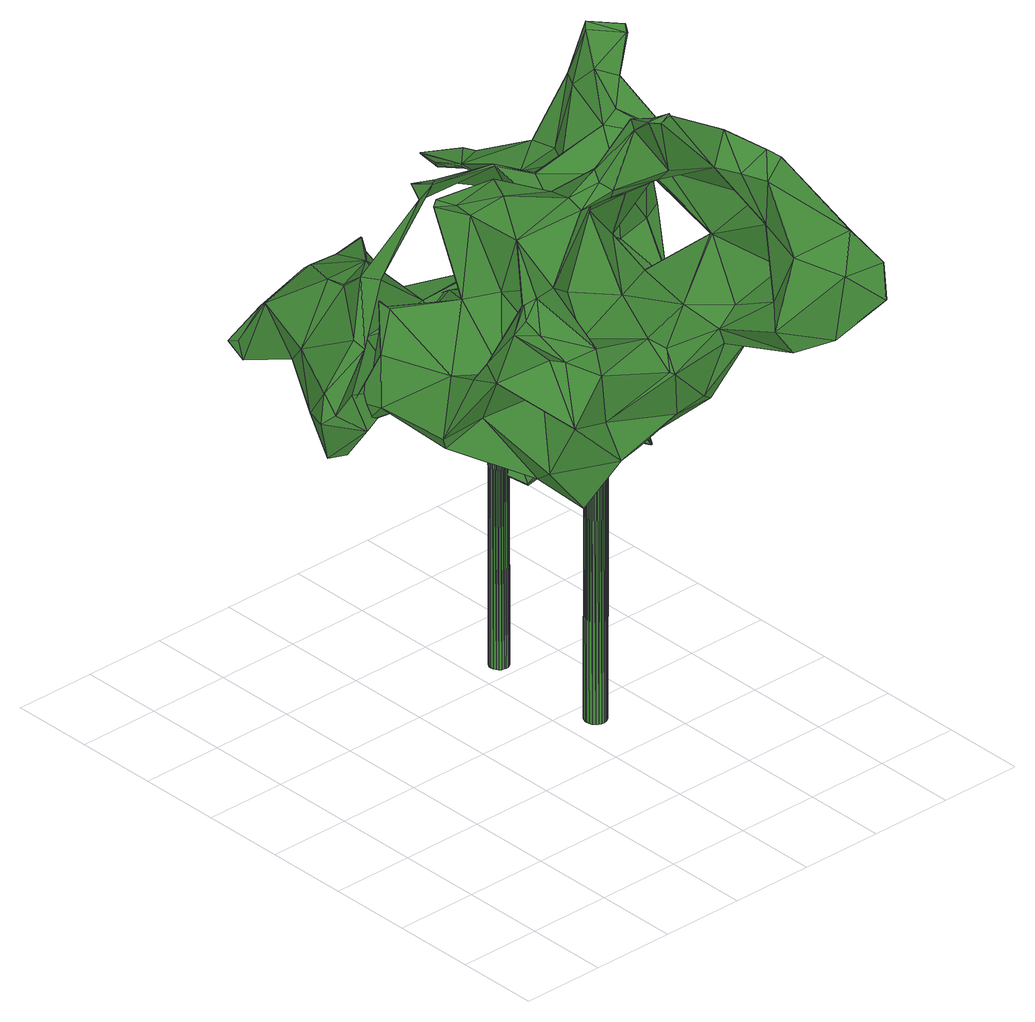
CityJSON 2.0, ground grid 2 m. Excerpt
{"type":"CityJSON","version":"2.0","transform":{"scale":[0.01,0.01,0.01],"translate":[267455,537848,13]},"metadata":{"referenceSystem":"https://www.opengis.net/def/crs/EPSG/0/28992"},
"CityObjects":{
"tree1":{"type":"SolitaryVegetationObject","attributes":{"gtid":216,"crown_width_m":8.21,"crown_median_z":23.28,"crown_r50_m":0.373,"crown_porosity":0.905,"trunk_H_m":10.27,"trunk_DBH_m":0.518,"trunk_radius_m":0.259,"trunk_base_height_m":13.01,"original_gtid":"216"},"geometry":[{"type":"Solid","lod":"3","boundaries":[[[[0,1,2]],[[3,4,5]],[[6,7,8]],[[9,10,11]],[[9,11,12]],[[13,14,15]],[[16,17,18]],[[16,18,19]],[[12,20,21]],[[21,20,22]],[[23,24,25]],[[26,27,28]],[[12,29,9]],[[30,31,32]],[[33,34,35]],[[36,37,38]],[[39,40,41]],[[42,43,44]],[[45,42,44]],[[46,29,12]],[[47,48,49]],[[50,51,52]],[[19,53,16]],[[10,54,55]],[[29,56,9]],[[57,58,59]],[[60,31,61]],[[62,63,14]],[[64,65,41]],[[66,67,28]],[[64,41,68]],[[69,70,71]],[[72,73,74]],[[75,65,64]],[[19,76,77]],[[78,79,80]],[[48,47,81]],[[16,82,17]],[[83,84,85]],[[83,85,86]],[[31,86,61]],[[32,31,60]],[[87,88,89]],[[6,90,91]],[[92,93,94]],[[95,27,88]],[[96,97,98]],[[96,98,99]],[[16,100,101]],[[102,34,33]],[[69,8,70]],[[6,8,69]],[[103,104,52]],[[44,105,106]],[[35,7,107]],[[39,108,40]],[[109,110,111]],[[96,0,112]],[[0,2,112]],[[103,52,113]],[[35,114,7]],[[86,30,115]],[[116,72,117]],[[74,117,72]],[[118,110,12]],[[80,79,119]],[[95,120,28]],[[95,28,27]],[[41,65,56]],[[12,121,20]],[[110,121,12]],[[122,104,123]],[[124,125,126]],[[1,125,124]],[[41,40,68]],[[32,60,127]],[[59,58,128]],[[110,109,121]],[[129,64,68]],[[130,131,129]],[[132,133,134]],[[135,136,137]],[[138,51,50]],[[131,138,50]],[[139,100,140]],[[129,141,64]],[[75,64,141]],[[142,143,144]],[[131,141,129]],[[145,146,138]],[[118,111,110]],[[135,18,136]],[[18,135,19]],[[145,138,130]],[[130,138,131]],[[109,146,145]],[[138,146,51]],[[147,137,148]],[[109,149,146]],[[109,111,149]],[[130,21,145]],[[48,81,150]],[[151,132,33]],[[48,150,84]],[[152,153,154]],[[81,47,155]],[[156,69,71]],[[155,47,157]],[[158,159,57]],[[49,159,160]],[[47,49,160]],[[5,161,128]],[[59,158,57]],[[30,32,78]],[[162,163,23]],[[4,164,165]],[[79,78,127]],[[127,78,32]],[[166,167,23]],[[168,169,170]],[[73,171,74]],[[75,23,163]],[[75,141,23]],[[172,87,173]],[[174,175,176]],[[96,43,42]],[[56,177,9]],[[91,178,6]],[[26,88,27]],[[88,36,89]],[[151,133,132]],[[179,83,62]],[[180,181,182]],[[80,182,181]],[[126,5,124]],[[128,124,5]],[[70,8,183]],[[14,63,15]],[[69,66,90]],[[95,88,87]],[[10,55,118]],[[183,8,34]],[[127,184,81]],[[150,81,184]],[[166,23,25]],[[51,149,52]],[[51,146,149]],[[114,8,7]],[[98,185,99]],[[99,0,96]],[[168,107,178]],[[26,186,88]],[[96,112,43]],[[142,116,187]],[[126,132,134]],[[107,7,6]],[[107,6,178]],[[162,188,42]],[[12,21,46]],[[126,153,5]],[[3,5,153]],[[115,189,83]],[[113,142,144]],[[44,43,112]],[[183,34,125]],[[184,85,150]],[[30,86,31]],[[61,86,60]],[[18,17,190]],[[191,106,176]],[[42,188,96]],[[79,127,152]],[[148,192,193]],[[1,0,185]],[[98,193,192]],[[165,157,160]],[[47,160,157]],[[0,99,185]],[[166,25,123]],[[28,67,26]],[[78,80,30]],[[168,178,66]],[[134,153,126]],[[38,89,36]],[[145,22,20]],[[10,9,177]],[[10,177,54]],[[59,194,158]],[[194,59,195]],[[168,170,151]],[[45,196,42]],[[84,159,48]],[[197,55,198]],[[13,197,198]],[[58,57,199]],[[159,199,57]],[[49,48,159]],[[160,159,200]],[[129,201,130]],[[103,113,144]],[[33,132,126]],[[33,35,107]],[[4,165,161]],[[4,161,5]],[[148,71,70]],[[196,163,162]],[[112,105,44]],[[2,105,112]],[[170,169,182]],[[89,38,202]],[[174,199,62]],[[69,90,6]],[[75,177,56]],[[65,75,56]],[[72,116,142]],[[75,163,177]],[[196,177,163]],[[157,164,155]],[[164,157,165]],[[200,159,158]],[[114,35,34]],[[114,34,8]],[[203,188,204]],[[155,164,4]],[[190,186,18]],[[162,23,167]],[[44,106,191]],[[195,200,194]],[[158,194,200]],[[205,3,153]],[[152,205,153]],[[183,192,70]],[[185,192,183]],[[143,190,17]],[[142,187,143]],[[190,143,187]],[[206,66,173]],[[117,207,116]],[[95,87,172]],[[77,76,147]],[[208,139,197]],[[92,187,209]],[[149,207,117]],[[149,111,207]],[[45,177,196]],[[172,120,95]],[[63,189,210]],[[191,45,44]],[[107,168,33]],[[66,178,90]],[[191,54,177]],[[46,211,29]],[[135,137,147]],[[66,172,173]],[[66,28,120]],[[120,172,66]],[[103,212,123]],[[196,162,42]],[[129,68,201]],[[38,37,13]],[[66,69,156]],[[66,156,213]],[[150,85,84]],[[45,191,177]],[[102,33,126]],[[118,55,197]],[[168,66,169]],[[182,80,170]],[[206,173,202]],[[56,211,41]],[[155,4,214]],[[109,145,20]],[[155,214,81]],[[81,214,127]],[[127,214,205]],[[214,4,205]],[[3,205,4]],[[109,20,121]],[[143,17,144]],[[202,38,206]],[[15,180,206]],[[15,206,38]],[[186,36,88]],[[70,192,148]],[[72,215,73]],[[186,190,36]],[[73,113,52]],[[156,71,137]],[[195,160,200]],[[84,179,159]],[[179,62,199]],[[159,179,199]],[[160,195,161]],[[195,128,161]],[[128,195,59]],[[165,160,161]],[[38,13,15]],[[2,216,105]],[[124,105,216]],[[149,171,52]],[[118,212,111]],[[167,140,204]],[[162,167,204]],[[128,105,124]],[[131,24,141]],[[141,24,23]],[[185,98,192]],[[108,39,211]],[[166,123,212]],[[62,14,174]],[[198,55,14]],[[14,55,174]],[[151,33,168]],[[174,55,54]],[[102,125,34]],[[126,125,102]],[[183,125,185]],[[185,125,1]],[[140,203,204]],[[53,203,140]],[[210,189,217]],[[105,128,106]],[[209,93,92]],[[124,216,1]],[[2,1,216]],[[190,92,36]],[[209,187,116]],[[92,190,187]],[[16,101,82]],[[50,24,131]],[[68,40,201]],[[39,41,211]],[[74,171,117]],[[149,117,171]],[[122,123,50]],[[123,218,50]],[[17,219,144]],[[17,82,219]],[[220,103,219]],[[144,219,103]],[[220,219,82]],[[218,24,50]],[[89,202,87]],[[87,202,173]],[[191,175,54]],[[130,201,21]],[[53,77,221]],[[147,221,77]],[[115,83,86]],[[166,212,197]],[[213,222,18]],[[136,18,222]],[[181,180,217]],[[84,83,179]],[[13,208,197]],[[80,115,30]],[[213,67,66]],[[18,67,213]],[[181,115,80]],[[217,115,181]],[[176,223,174]],[[58,174,223]],[[106,58,223]],[[106,223,176]],[[184,86,85]],[[128,58,106]],[[224,111,212]],[[103,224,212]],[[197,212,118]],[[209,207,111]],[[116,207,209]],[[122,52,104]],[[139,140,166]],[[58,199,174]],[[82,101,225]],[[139,225,101]],[[220,82,225]],[[52,171,73]],[[14,13,198]],[[148,193,97]],[[98,97,193]],[[77,53,19]],[[11,10,226]],[[26,67,186]],[[12,226,118]],[[11,226,12]],[[103,220,224]],[[111,224,209]],[[93,209,224]],[[123,25,218]],[[24,218,25]],[[122,50,52]],[[108,211,21]],[[40,108,201]],[[191,176,175]],[[166,197,139]],[[174,54,175]],[[21,201,108]],[[80,119,170]],[[10,118,226]],[[213,227,222]],[[91,228,178]],[[90,228,91]],[[90,178,228]],[[46,21,211]],[[206,169,66]],[[180,182,169]],[[206,180,169]],[[225,139,208]],[[225,208,220]],[[37,208,13]],[[93,208,37]],[[224,208,93]],[[208,224,220]],[[145,21,22]],[[15,63,180]],[[101,100,139]],[[53,221,203]],[[97,203,221]],[[204,188,162]],[[154,133,119]],[[151,119,133]],[[170,119,151]],[[156,137,227]],[[156,227,213]],[[136,227,137]],[[229,97,221]],[[229,148,97]],[[167,166,140]],[[29,211,56]],[[92,94,36]],[[37,36,94]],[[37,94,93]],[[136,222,227]],[[18,186,67]],[[53,140,100]],[[53,100,16]],[[137,71,148]],[[229,221,147]],[[229,147,148]],[[147,230,135]],[[19,230,76]],[[147,76,230]],[[217,189,115]],[[62,83,189]],[[63,62,189]],[[60,184,127]],[[60,86,184]],[[119,79,152]],[[119,152,154]],[[205,152,127]],[[210,217,63]],[[180,63,217]],[[96,188,97]],[[203,97,188]],[[123,104,103]],[[154,153,133]],[[133,153,134]],[[142,215,72]],[[113,215,142]],[[73,215,113]],[[135,230,19]],[[231,232,233]],[[231,233,234]],[[234,233,235]],[[234,235,236]],[[233,232,237]],[[233,237,235]],[[235,237,238]],[[235,238,236]],[[237,232,239]],[[237,239,238]],[[238,239,240]],[[238,240,236]],[[239,232,241]],[[239,241,240]],[[240,241,242]],[[240,242,236]],[[241,232,243]],[[241,243,242]],[[242,243,244]],[[242,244,236]],[[243,232,245]],[[243,245,244]],[[244,245,246]],[[244,246,236]],[[245,232,247]],[[245,247,246]],[[246,247,248]],[[246,248,236]],[[247,232,249]],[[247,249,248]],[[248,249,250]],[[248,250,236]],[[249,232,251]],[[249,251,250]],[[250,251,252]],[[250,252,236]],[[251,232,253]],[[251,253,252]],[[252,253,254]],[[252,254,236]],[[253,232,255]],[[253,255,254]],[[254,255,256]],[[254,256,236]],[[255,232,257]],[[255,257,256]],[[256,257,258]],[[256,258,236]],[[257,232,259]],[[257,259,258]],[[258,259,260]],[[258,260,236]],[[259,232,261]],[[259,261,260]],[[260,261,262]],[[260,262,236]],[[261,232,263]],[[261,263,262]],[[262,263,264]],[[262,264,236]],[[263,232,265]],[[263,265,264]],[[264,265,266]],[[264,266,236]],[[265,232,267]],[[265,267,266]],[[266,267,268]],[[266,268,236]],[[267,232,269]],[[267,269,268]],[[268,269,270]],[[268,270,236]],[[269,232,271]],[[269,271,270]],[[270,271,272]],[[270,272,236]],[[271,232,273]],[[271,273,272]],[[272,273,274]],[[272,274,236]],[[273,232,275]],[[273,275,274]],[[274,275,276]],[[274,276,236]],[[275,232,277]],[[275,277,276]],[[276,277,278]],[[276,278,236]],[[277,232,279]],[[277,279,278]],[[278,279,280]],[[278,280,236]],[[279,232,231]],[[279,231,280]],[[280,231,234]],[[280,234,236]]]]}]},
"tree2":{"type":"SolitaryVegetationObject","attributes":{"gtid":217,"crown_width_m":7.47,"crown_median_z":23.24,"crown_r50_m":0.372,"crown_porosity":0.894,"trunk_H_m":9.82,"trunk_DBH_m":0.452,"trunk_radius_m":0.226,"trunk_base_height_m":13.42,"original_gtid":"217"},"geometry":[{"type":"Solid","lod":"3","boundaries":[[[[281,282,283]],[[284,285,286]],[[287,288,289]],[[290,289,288]],[[291,292,293]],[[294,295,296]],[[297,298,299]],[[300,298,297]],[[301,302,303]],[[304,305,306]],[[307,308,309]],[[310,311,312]],[[307,309,313]],[[307,305,314]],[[307,306,305]],[[292,291,315]],[[316,317,318]],[[302,319,320]],[[321,319,302]],[[314,308,307]],[[317,322,323]],[[299,322,317]],[[324,325,326]],[[327,325,324]],[[328,297,329]],[[330,320,331]],[[330,332,320]],[[333,334,335]],[[336,337,338]],[[339,340,314]],[[341,342,343]],[[344,284,345]],[[326,327,324]],[[335,334,328]],[[346,347,348]],[[349,350,351]],[[352,353,354]],[[330,355,325]],[[356,338,337]],[[357,294,296]],[[342,338,356]],[[358,287,289]],[[359,360,339]],[[361,362,363]],[[364,362,361]],[[365,366,291]],[[367,368,333]],[[369,368,367]],[[370,360,371]],[[372,365,291]],[[284,286,373]],[[293,372,291]],[[374,373,286]],[[373,374,345]],[[374,286,375]],[[376,377,378]],[[376,378,285]],[[367,291,344]],[[360,308,340]],[[370,308,360]],[[379,380,339]],[[333,381,367]],[[291,367,381]],[[382,315,291]],[[291,383,344]],[[366,383,291]],[[384,353,385]],[[306,313,304]],[[386,352,387]],[[326,332,327]],[[319,331,320]],[[388,389,346]],[[292,315,390]],[[391,318,323]],[[295,348,296]],[[392,342,331]],[[393,331,342]],[[394,395,396]],[[343,396,395]],[[385,397,384]],[[299,385,322]],[[376,398,387]],[[376,399,398]],[[300,400,298]],[[396,401,394]],[[402,360,359]],[[375,286,403]],[[285,403,286]],[[332,330,327]],[[342,356,396]],[[343,342,396]],[[343,395,341]],[[381,333,382]],[[394,341,395]],[[314,340,308]],[[299,404,397]],[[293,365,372]],[[405,370,406]],[[302,301,321]],[[366,365,399]],[[329,335,328]],[[399,376,366]],[[341,401,407]],[[335,382,333]],[[308,405,309]],[[408,350,409]],[[405,388,309]],[[389,388,406]],[[358,410,323]],[[411,412,337]],[[312,316,318]],[[336,338,392]],[[349,351,413]],[[336,414,415]],[[359,416,402]],[[405,308,370]],[[307,313,306]],[[371,406,370]],[[389,406,371]],[[317,323,318]],[[417,418,316]],[[419,420,310]],[[357,417,294]],[[373,345,284]],[[364,421,375]],[[412,422,356]],[[392,338,342]],[[285,366,376]],[[409,423,363]],[[392,424,336]],[[425,424,392]],[[330,325,327]],[[403,378,362]],[[393,355,330]],[[388,380,379]],[[407,401,422]],[[401,396,422]],[[292,357,426]],[[394,401,341]],[[411,337,427]],[[356,337,412]],[[340,339,360]],[[416,428,294]],[[371,429,389]],[[399,365,430]],[[294,417,416]],[[360,429,371]],[[391,301,303]],[[391,303,282]],[[337,431,427]],[[382,291,381]],[[284,344,285]],[[402,416,389]],[[402,389,432]],[[375,403,364]],[[285,344,383]],[[285,383,366]],[[403,362,364]],[[388,405,406]],[[316,433,389]],[[434,433,316]],[[358,435,287]],[[436,353,437]],[[436,354,353]],[[333,368,334]],[[348,426,296]],[[347,426,348]],[[413,438,439]],[[409,298,408]],[[408,298,400]],[[382,335,315]],[[298,409,299]],[[348,440,346]],[[346,440,388]],[[301,413,321]],[[297,409,349]],[[349,409,350]],[[409,297,328]],[[345,374,369]],[[432,429,402]],[[432,389,429]],[[360,402,429]],[[341,407,393]],[[393,342,341]],[[295,294,428]],[[441,326,325]],[[442,441,325]],[[442,325,355]],[[393,330,331]],[[434,443,433]],[[297,349,438]],[[304,444,305]],[[314,305,444]],[[398,399,430]],[[301,438,349]],[[310,410,358]],[[445,442,446]],[[445,446,407]],[[440,380,388]],[[313,339,444]],[[313,444,304]],[[288,435,290]],[[419,447,290]],[[311,358,312]],[[389,417,316]],[[416,417,389]],[[430,434,398]],[[443,434,430]],[[390,357,292]],[[344,345,369]],[[344,369,367]],[[336,415,431]],[[292,426,293]],[[347,293,426]],[[364,334,421]],[[434,322,398]],[[442,448,441]],[[449,441,448]],[[412,445,407]],[[326,450,451]],[[448,442,445]],[[435,358,311]],[[417,357,390]],[[407,446,393]],[[438,300,297]],[[448,445,449]],[[435,449,445]],[[435,288,287]],[[329,297,299]],[[321,336,424]],[[427,431,411]],[[411,431,415]],[[361,423,334]],[[445,412,420]],[[445,420,435]],[[411,420,412]],[[415,420,411]],[[419,435,420]],[[328,334,423]],[[421,369,374]],[[363,362,378]],[[386,353,352]],[[290,447,289]],[[358,289,447]],[[377,376,387]],[[377,387,352]],[[358,323,312]],[[375,421,374]],[[408,452,350]],[[351,350,452]],[[408,400,452]],[[453,413,452]],[[391,282,318]],[[299,397,385]],[[314,444,339]],[[336,431,337]],[[290,435,419]],[[384,397,437]],[[404,354,436]],[[436,437,404]],[[295,428,348]],[[326,451,332]],[[320,332,451]],[[320,451,302]],[[400,300,438]],[[391,414,336]],[[438,453,400]],[[400,453,452]],[[313,379,339]],[[309,388,379]],[[309,379,313]],[[348,428,440]],[[331,425,392]],[[441,282,303]],[[387,385,386]],[[312,434,316]],[[312,323,434]],[[329,315,335]],[[312,318,282]],[[390,315,329]],[[301,349,413]],[[398,322,454]],[[404,409,363]],[[299,409,404]],[[404,363,378]],[[357,296,426]],[[316,418,317]],[[329,317,418]],[[323,322,434]],[[355,393,446]],[[359,380,416]],[[339,380,359]],[[442,355,446]],[[377,404,378]],[[378,403,285]],[[437,353,384]],[[391,439,301]],[[385,454,322]],[[391,455,414]],[[435,456,449]],[[428,380,440]],[[416,380,428]],[[413,453,438]],[[351,452,413]],[[346,389,433]],[[346,433,443]],[[310,312,410]],[[334,368,421]],[[425,321,424]],[[437,397,404]],[[336,439,391]],[[301,439,438]],[[386,385,353]],[[390,329,418]],[[390,418,417]],[[283,449,456]],[[317,329,299]],[[385,398,454]],[[387,398,385]],[[283,456,281]],[[361,363,423]],[[328,423,409]],[[354,457,352]],[[404,457,354]],[[443,458,346]],[[430,458,443]],[[456,311,310]],[[419,310,447]],[[435,311,456]],[[281,420,455]],[[361,334,364]],[[455,282,281]],[[421,368,369]],[[321,413,439]],[[282,441,283]],[[321,439,336]],[[377,457,404]],[[455,415,414]],[[455,420,415]],[[449,283,441]],[[430,365,458]],[[293,458,365]],[[310,358,447]],[[293,347,458]],[[346,458,347]],[[420,281,456]],[[303,450,441]],[[441,450,326]],[[303,302,450]],[[302,451,450]],[[420,456,310]],[[331,319,425]],[[321,425,319]],[[356,422,396]],[[407,422,412]],[[391,410,455]],[[323,410,391]],[[455,410,282]],[[312,282,410]],[[352,457,377]],[[459,460,461]],[[459,461,462]],[[462,461,463]],[[462,463,464]],[[461,460,465]],[[461,465,463]],[[463,465,466]],[[463,466,464]],[[465,460,467]],[[465,467,466]],[[466,467,468]],[[466,468,464]],[[467,460,469]],[[467,469,468]],[[468,469,470]],[[468,470,464]],[[469,460,471]],[[469,471,470]],[[470,471,472]],[[470,472,464]],[[471,460,473]],[[471,473,472]],[[472,473,474]],[[472,474,464]],[[473,460,475]],[[473,475,474]],[[474,475,476]],[[474,476,464]],[[475,460,477]],[[475,477,476]],[[476,477,478]],[[476,478,464]],[[477,460,479]],[[477,479,478]],[[478,479,480]],[[478,480,464]],[[479,460,481]],[[479,481,480]],[[480,481,482]],[[480,482,464]],[[481,460,483]],[[481,483,482]],[[482,483,484]],[[482,484,464]],[[483,460,485]],[[483,485,484]],[[484,485,486]],[[484,486,464]],[[485,460,487]],[[485,487,486]],[[486,487,488]],[[486,488,464]],[[487,460,489]],[[487,489,488]],[[488,489,490]],[[488,490,464]],[[489,460,491]],[[489,491,490]],[[490,491,492]],[[490,492,464]],[[491,460,493]],[[491,493,492]],[[492,493,494]],[[492,494,464]],[[493,460,495]],[[493,495,494]],[[494,495,496]],[[494,496,464]],[[495,460,497]],[[495,497,496]],[[496,497,498]],[[496,498,464]],[[497,460,499]],[[497,499,498]],[[498,499,500]],[[498,500,464]],[[499,460,501]],[[499,501,500]],[[500,501,502]],[[500,502,464]],[[501,460,503]],[[501,503,502]],[[502,503,504]],[[502,504,464]],[[503,460,505]],[[503,505,504]],[[504,505,506]],[[504,506,464]],[[505,460,507]],[[505,507,506]],[[506,507,508]],[[506,508,464]],[[507,460,459]],[[507,459,508]],[[508,459,462]],[[508,462,464]]]]}]}
},
"vertices":[
[464,339,735],[417,451,826],[545,387,826],[651,796,711],[660,779,567],[679,711,687],[266,775,976],[236,823,851],[244,749,864],[972,304,991],[915,449,1028],[964,353,1096],[1044,310,1168],[782,613,1137],[747,606,962],[654,644,1083],[516,505,1163],[609,519,1311],[509,612,1235],[435,469,1187],[999,339,1272],[1025,127,1268],[930,254,1274],[828,323,1013],[884,213,1107],[874,324,1053],[473,763,1268],[458,810,1267],[449,808,1254],[989,208,1030],[728,983,899],[757,1033,836],[694,1025,861],[425,786,840],[299,727,851],[243,787,815],[660,668,1269],[708,601,1237],[646,693,1202],[1048,53,1138],[1036,23,1135],[963,90,1047],[701,318,856],[621,343,799],[662,367,793],[798,318,855],[992,197,1146],[738,748,519],[804,799,552],[787,769,541],[903,259,1272],[860,290,1402],[835,347,1403],[491,342,1095],[887,505,977],[853,536,1031],[976,179,1024],[840,585,679],[808,606,731],[813,554,664],[778,1036,792],[781,1034,794],[811,702,851],[669,714,969],[949,89,1040],[955,121,1026],[447,717,1065],[492,740,1246],[1033,22,1136],[337,631,959],[237,546,882],[316,537,1002],[690,396,1554],[709,376,1552],[727,370,1572],[860,126,1029],[387,449,1159],[396,414,1135],[623,1002,860],[592,987,855],[576,928,894],[774,876,577],[644,525,1308],[752,836,770],[812,765,705],[755,847,731],[787,959,796],[547,782,1248],[581,763,1290],[607,742,1245],[311,795,1063],[287,804,1087],[670,543,1379],[776,512,1319],[709,532,1314],[460,812,1266],[501,275,842],[388,295,959],[357,342,838],[434,320,730],[542,443,1052],[600,552,1095],[388,718,858],[776,458,1346],[809,462,1351],[655,466,814],[678,461,826],[282,842,862],[1076,77,1188],[997,356,1290],[972,356,1267],[911,505,1393],[602,357,796],[774,424,1385],[241,786,817],[681,887,877],[736,501,1495],[753,448,1514],[900,423,1177],[574,928,890],[452,811,1252],[999,343,1271],[969,356,1268],[896,420,1177],[553,615,815],[378,552,860],[503,668,790],[681,979,716],[683,591,717],[964,76,1199],[1023,124,1268],[884,149,1247],[462,796,827],[508,817,832],[526,777,804],[400,475,1180],[428,475,1159],[323,502,1055],[886,235,1397],[710,500,1066],[647,350,1052],[819,138,1092],[719,472,1486],[658,515,1362],[673,488,1348],[946,258,1423],[929,285,1437],[334,428,1156],[296,442,1045],[882,368,1468],[777,875,579],[479,825,847],[642,908,843],[598,783,781],[550,824,851],[634,792,516],[448,593,937],[658,739,501],[833,553,650],[806,644,633],[769,642,624],[716,653,653],[671,290,980],[834,314,978],[633,789,518],[656,739,504],[808,414,1041],[675,322,1028],[417,806,987],[509,824,1014],[501,838,1004],[728,368,1568],[480,798,1245],[545,762,1226],[812,550,912],[777,457,996],[685,465,853],[898,307,966],[316,828,1051],[815,754,712],[630,802,994],[633,835,929],[541,834,993],[250,553,850],[709,921,716],[375,399,792],[547,694,1293],[667,540,1380],[512,335,906],[706,714,842],[594,542,1338],[799,322,855],[318,510,918],[400,412,991],[818,525,637],[816,525,634],[770,307,877],[822,551,1058],[822,554,1056],[825,637,738],[820,526,634],[1074,75,1189],[590,738,1215],[491,325,1035],[660,296,986],[665,862,688],[543,686,1067],[758,479,1490],[782,609,1138],[743,511,1470],[670,721,873],[1036,110,1145],[896,424,1177],[505,657,1087],[687,848,611],[692,395,1551],[529,510,900],[645,838,917],[946,256,1147],[678,501,1323],[737,519,1301],[428,369,1076],[512,508,1162],[751,633,849],[803,502,1320],[705,598,1234],[941,393,1095],[500,473,1002],[291,805,1087],[408,398,1075],[401,471,1182],[701,545,1],[675,545,1],[700,552,1],[692,532,1028],[691,539,1029],[666,532,1028],[697,558,1],[688,545,1029],[693,564,1],[684,551,1029],[688,568,1],[679,555,1029],[681,570,1],[672,557,1029],[675,571,1],[666,558,1029],[668,570,1],[659,557,1029],[662,567,1],[653,554,1028],[656,563,1],[647,550,1028],[652,558,1],[643,545,1028],[650,551,1],[641,538,1028],[649,545,1],[640,532,1028],[650,538,1],[641,525,1028],[653,532,1],[643,519,1028],[657,526,1],[648,514,1028],[662,522,1],[653,509,1028],[669,520,1],[659,507,1028],[675,519,1],[666,506,1028],[682,520,1],[673,507,1028],[688,523,1],[679,510,1028],[693,527,1],[684,514,1028],[698,532,1],[688,519,1028],[700,539,1],[691,526,1028],
[461,885,857],[444,806,979],[465,876,847],[914,712,1560],[830,801,1435],[837,754,1582],[651,1130,795],[629,1147,804],[654,1131,798],[630,1149,807],[891,621,1309],[889,618,1129],[935,636,1139],[846,577,893],[940,566,895],[922,547,946],[592,773,1313],[483,835,1292],[675,824,1197],[460,834,1279],[306,818,1127],[205,759,1023],[260,815,1005],[1164,784,717],[1141,819,718],[1166,785,720],[1118,847,731],[998,943,735],[1036,874,831],[605,1015,876],[605,1012,868],[623,851,1003],[1122,756,732],[1057,878,637],[779,592,1285],[667,753,983],[723,764,1116],[622,849,1005],[198,785,1036],[129,802,924],[260,831,1148],[727,781,1121],[623,851,1007],[187,793,750],[196,806,758],[213,759,814],[140,804,756],[655,714,1294],[675,658,1187],[154,874,832],[193,945,944],[98,778,871],[883,540,1372],[783,639,1397],[762,577,1313],[378,942,1088],[408,1070,1033],[348,1085,1025],[1020,723,700],[1030,882,654],[214,1151,812],[232,1101,971],[223,1175,846],[865,677,1469],[904,695,1551],[932,728,949],[891,564,1017],[971,623,917],[444,806,1313],[445,809,1315],[423,851,1303],[710,1003,1203],[648,1013,1177],[612,1029,1221],[232,875,828],[343,1099,1013],[873,534,1020],[630,1019,879],[861,736,747],[900,865,742],[726,708,1294],[795,806,1257],[693,801,1245],[800,754,1439],[922,704,1196],[880,755,1243],[889,551,1375],[831,652,1412],[862,674,1471],[969,892,807],[864,838,763],[933,672,1184],[912,711,1563],[901,694,1553],[825,740,1571],[790,869,1250],[721,972,1206],[787,868,1252],[1048,747,753],[925,755,838],[886,540,1370],[835,553,1331],[832,655,1410],[643,973,1197],[707,932,1183],[711,975,1187],[723,973,1203],[986,835,889],[823,789,873],[810,614,1113],[438,831,1014],[284,961,1073],[221,1004,879],[223,1207,832],[221,1205,832],[274,1162,918],[652,944,1209],[836,830,1148],[847,826,1154],[459,838,1280],[259,1194,843],[824,783,711],[827,800,1434],[653,945,1213],[1010,894,832],[978,854,871],[304,1075,842],[482,837,1296],[593,776,1316],[621,852,1005],[481,1070,1042],[395,1074,910],[432,835,1267],[423,930,1042],[469,1044,1026],[815,716,846],[748,668,962],[735,725,1095],[604,1019,876],[452,1011,951],[814,702,1495],[344,1105,901],[657,717,1295],[284,911,1082],[282,909,1080],[892,561,1018],[480,1072,1045],[951,598,894],[832,830,721],[840,786,1116],[481,1069,1045],[818,805,707],[795,705,1034],[757,760,1071],[582,1014,846],[610,1026,1220],[628,1000,1204],[435,834,1266],[305,822,1128],[980,655,908],[357,807,842],[269,865,830],[829,751,1080],[1129,789,718],[421,944,853],[275,980,861],[628,1022,880],[423,892,839],[464,877,844],[207,801,887],[136,774,878],[426,853,1302],[434,837,1266],[745,849,1184],[436,916,1006],[583,1012,848],[709,1001,1205],[855,691,1087],[648,795,42],[625,795,42],[647,801,41],[663,815,1024],[662,821,1024],[641,814,1024],[644,807,41],[660,826,1024],[641,811,41],[656,831,1023],[636,815,41],[652,834,1023],[630,817,41],[646,836,1024],[624,818,41],[640,837,1024],[619,817,42],[634,836,1024],[613,814,42],[629,834,1024],[609,811,42],[624,830,1024],[605,806,42],[621,825,1024],[603,801,42],[619,820,1024],[602,795,42],[618,814,1024],[603,789,42],[619,808,1025],[606,783,42],[621,803,1025],[609,779,42],[625,798,1025],[614,775,42],[630,795,1025],[620,773,42],[635,793,1025],[625,772,42],[641,792,1025],[631,773,42],[647,793,1024],[637,776,42],[652,795,1024],[641,779,42],[657,799,1024],[645,784,42],[660,804,1024],[647,790,42],[662,809,1024]
]}
